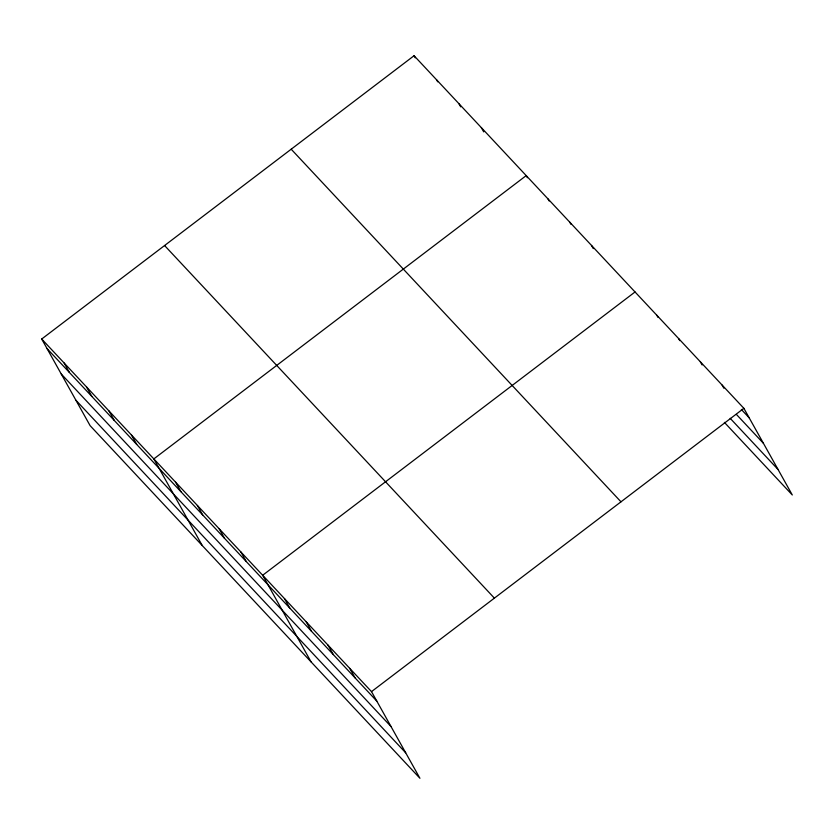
<?xml version="1.0" encoding="UTF-8"?>
<svg xmlns="http://www.w3.org/2000/svg" width="834" height="834" viewBox="0 0 834 834"><rect width="100%" height="100%" fill="white"/><g stroke="black" fill="none" stroke-linecap="round" stroke-linejoin="round"><path stroke-width="1.25" d="M41.7 339.021L371.505 691.626L419.929 778.278L90.124 425.674L41.7 339.021L414.071 55.722L743.876 408.326L792.3 494.979L724.392 422.369M635.039 291.973L262.668 575.262L311.092 661.915M371.505 691.626L743.876 408.326M741.353 409.452L749.182 417.834M736.422 414.435L763.412 443.292M730.188 418.324L778.07 469.521M291.191 149.213L620.986 501.818M164.579 245.53L494.385 598.134M47.006 348.529L376.812 701.123M61.236 373.986L391.042 726.581M75.894 400.216L405.699 752.81M722.108 385.058L723.881 388.227M700.341 361.789L702.113 364.958M678.574 338.51L679.752 340.626M656.806 315.242L657.984 317.358M591.504 245.425L593.276 248.595M569.737 222.157L570.915 224.263M547.969 198.888L549.147 200.994M527.38 177.725L526.202 175.609L153.831 458.909L202.255 545.551M481.354 127.654L483.71 131.876M458.929 103.677L460.691 106.846M436.495 79.699L437.683 81.815M414.071 55.722L415.249 57.838M349.738 668.357L355.044 677.854M327.971 645.078L333.277 654.586M306.203 621.81L311.509 631.317M284.436 598.541L289.742 608.038M240.901 551.993L246.207 561.501M219.133 528.725L224.44 538.222M197.366 505.446L202.672 514.953M175.599 482.177L180.915 491.685M131.407 434.931L136.713 444.428M108.983 410.953L114.289 420.451M86.548 386.976L91.865 396.484M64.124 362.998L69.441 372.506"/></g></svg>
